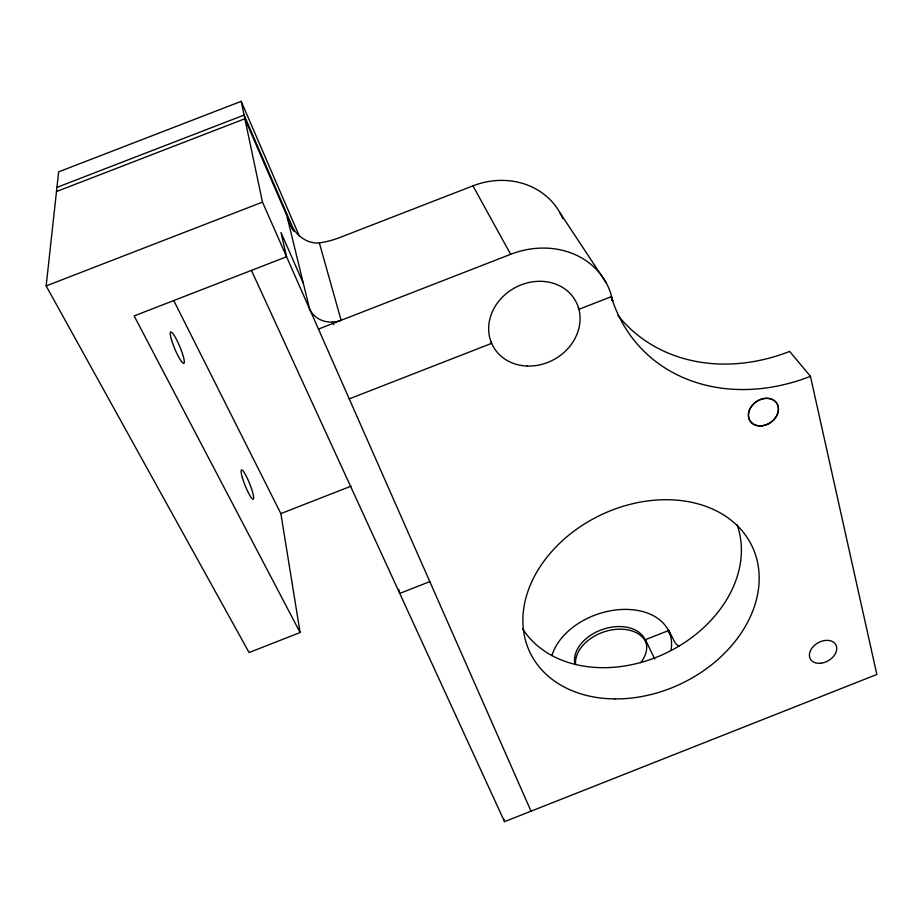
<?xml version="1.0" encoding="UTF-8"?>
<svg xmlns="http://www.w3.org/2000/svg" width="923" height="923" viewBox="0 0 923 923"><rect width="100%" height="100%" fill="white"/><g stroke="black" fill="none" stroke-linecap="round" stroke-linejoin="round"><path stroke-width="1.38" d="M173.766 300.586L280.869 513.603L300.102 632.532L249.095 652.538L46.15 285.922L58.634 171.851L241.191 101.334L299.456 236.369M251.437 270.393L504.535 821.666L876.85 674.471L810.44 376.319L789.661 351.409A178.947 149.041 -43.8 0 1 617.925 315.343M679.143 646.238A18.864 12.922 -15.9 0 1 674.471 641.635L668.817 630.444L645.419 639.662L654.672 658.964M429.818 581.628L399.751 593.42L398.69 589.393M318.47 329.096L510.65 254.31A82.401 71.567 -28.8 0 1 611.084 294.541L612.676 301.013L611.672 299.467M349.24 398.886L491.647 343.344L490.874 341.418M810.44 376.319A184.969 152.203 -43 0 1 611.291 296.687L578.906 309.297L578.329 307.313M280.869 513.603L351.017 486.179M46.15 285.922L262.478 202.114L241.191 101.334M562.788 218.532A74.555 67.021 -30.1 0 0 472.945 185.846L340.425 237.292A42.77 16.96 -21.9 0 1 319.346 242.911C304.14 244.364 292.003 230.888 287.318 217.643L309.563 308.893A24.586 22.187 -12.4 0 0 341.118 320.281L319.346 242.911M56.926 187.381L244.099 115.063L294.322 231.165M56.476 191.557L244.872 118.755L293.445 230.923M560.042 212.913L605.984 282.461M472.945 185.846L510.65 254.31M300.102 632.532L134.147 315.92L286.568 256.756L281.019 232.538L303.367 283.465M262.478 202.114L531.048 811.202M287.318 217.643L291.622 227.566M292.118 228.719L292.395 229.366M332.557 322.081L333.711 324.723M612.676 301.013L611.28 296.664M668.817 630.444L670.133 634.493M503.739 818.989L504.535 821.666M575.56 664.018A37.174 25.475 -19.5 0 1 606.273 631.17A37.174 25.475 -19.5 0 1 646.596 643.781M551.919 655.618A62.429 42.712 -19.5 0 1 622.01 609.468A62.429 42.712 -19.5 0 1 670.94 650.438M575.075 664.525A37.22 25.452 -19.5 0 1 617.914 626.567A37.22 25.452 -19.5 0 1 640.689 662.714M737.05 524.726A119.598 92.254 -25.6 0 1 666.902 652.642A119.598 92.254 -25.6 0 1 522.545 628.632M669.221 632.89L668.471 630.582L669.163 632.774M614.741 698.919A123.094 93.442 -25.5 0 0 753.941 550.466A123.094 93.442 -25.5 0 0 554.377 548.62A123.094 93.442 -25.5 0 0 614.741 698.919M762.917 425.653A16.014 12.622 -34.4 0 0 776.681 403.12A16.014 12.622 -34.4 0 0 750.699 407.539A16.014 12.622 -34.4 0 0 762.917 425.653M762.329 425.757A16.014 12.61 -34.5 0 0 776.947 403.547A16.014 12.61 -34.5 0 0 751.034 407.043A16.014 12.61 -34.5 0 0 762.329 425.757M820.893 663.222A14.595 10.315 -29.4 0 0 835.846 644.808A14.595 10.315 -29.4 0 0 812.448 647.473A14.595 10.315 -29.4 0 0 820.893 663.222M527.252 366.039A47.073 40.866 -28.8 0 0 577.025 303.863A47.073 40.866 -28.8 0 0 498.824 301.14A47.073 40.866 -28.8 0 0 527.252 366.039M242.345 477.56A15.806 2.446 68.2 0 0 253.156 499.251A15.806 2.446 68.2 0 0 246.603 476.833A15.806 2.446 68.2 0 0 242.345 477.56M171.586 340.126A17.018 2.757 67.2 0 0 183.735 363.35A17.018 2.757 67.2 0 0 176.443 339.399A17.018 2.757 67.2 0 0 171.586 340.126"/></g></svg>
